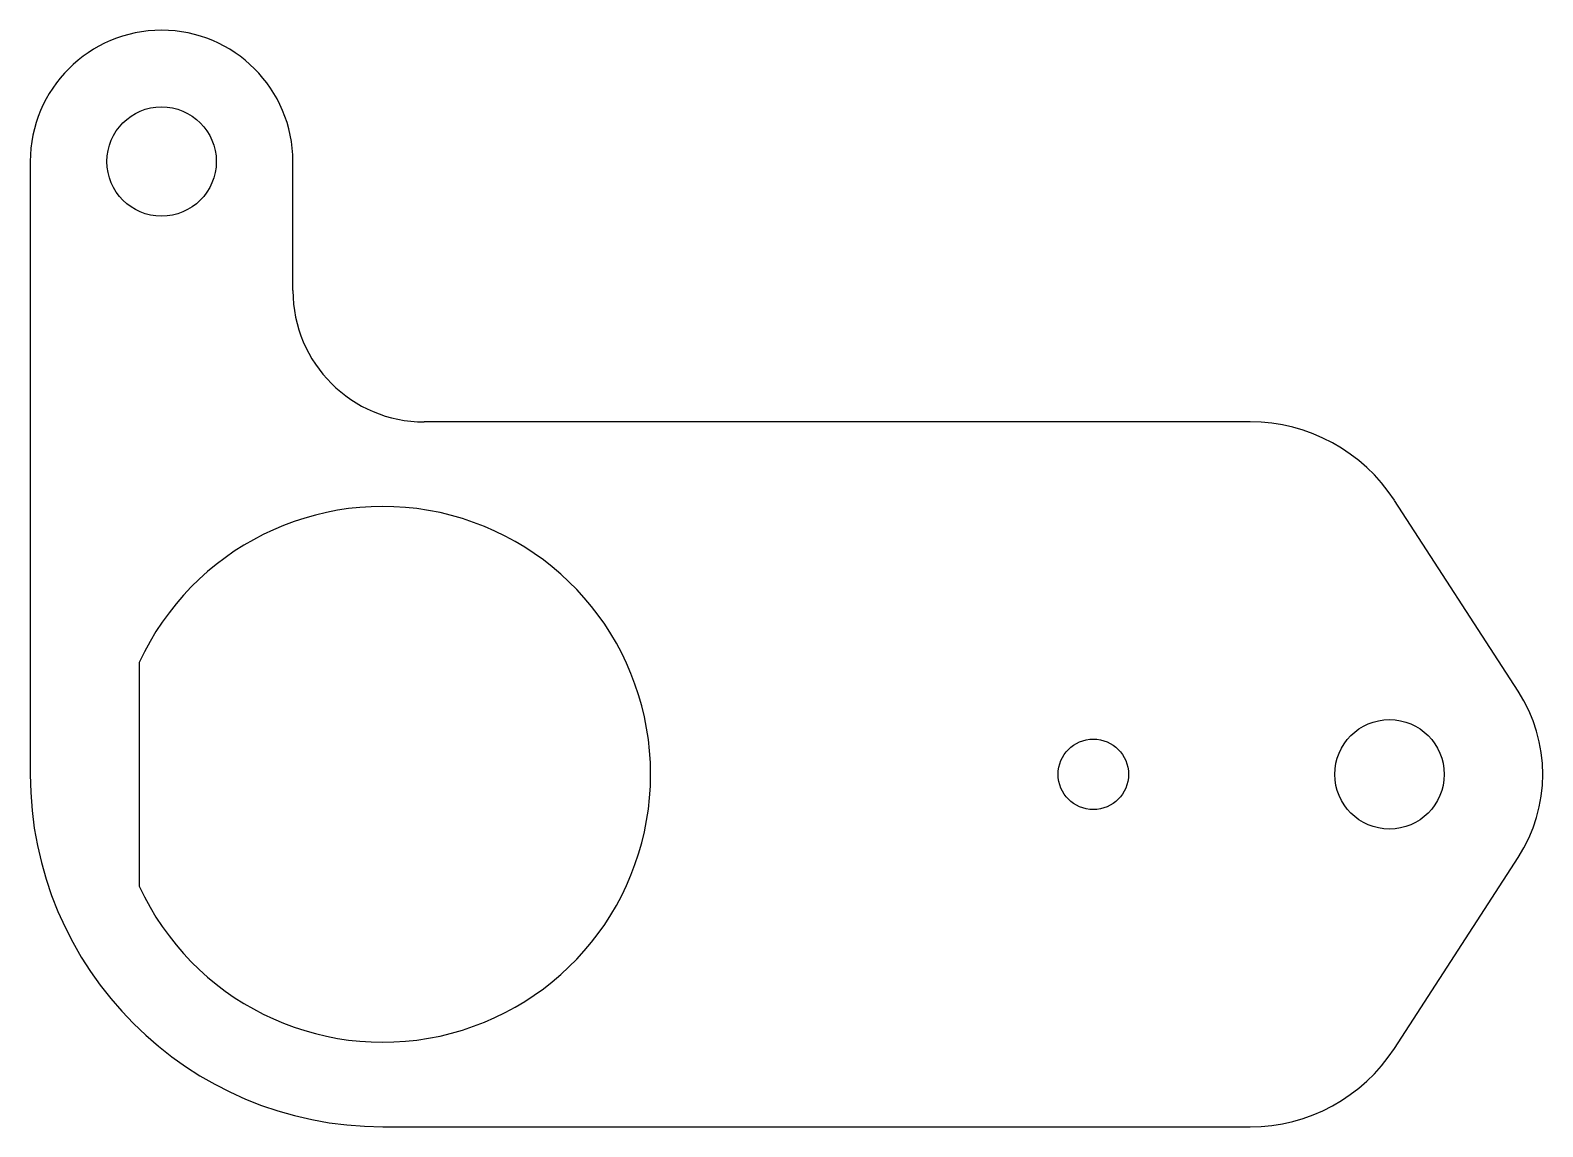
# Model space of a CAD drawing. Header units: inches. Extents: x -2.57 to 1.75, y -1.01 to 2.13.
import ezdxf

# ---------------------------------------------------------------- set-up
doc = ezdxf.new("R2010")
doc.units = ezdxf.units.IN
doc.header["$MEASUREMENT"] = 0

msp = doc.modelspace()

# ---------------------------------------------------------------- linework, layer by layer
at = {"color": 7, "linetype": 'Continuous', "lineweight": 25}
for p, q in [((-2.5689, 1.75), (-2.5689, 0)), ((-1.8189, 1.3814), (-1.8189, 1.75)), ((0.9147, 1.0064), (-1.4439, 1.0064)), ((1.6796, 0.2379), (1.3267, 0.7825)), ((-2.2575, 0.3197), (-2.2575, -0.3197)), ((1.3267, -0.7825), (1.6796, -0.2379)), ((-1.5625, -1.0064), (0.9147, -1.0064))]:
    msp.add_line(p, q, dxfattribs=at)
for centre, radius in [((-2.1939, 1.75), 0.1562), ((1.3125, 0), 0.1562), ((0.4667, 0), 0.1005)]:
    msp.add_circle(centre, radius, dxfattribs=at)
for centre, radius, start, end in [((-2.1939, 1.75), 0.375, 0, 180), ((-1.4439, 1.3814), 0.375, 180, 270), ((0.9147, 0.5155), 0.491, 32.9465, 90), ((-1.5625, 0), 0.765, 204.7016, 155.2984), ((1.3125, 0), 0.4375, 327.0535, 32.9465), ((-1.5625, 0), 1.0064, 180, 270), ((0.9147, -0.5155), 0.491, 270, 327.0535)]:
    msp.add_arc(centre, radius, start, end, dxfattribs=at)

doc.saveas('drawing.dxf')
